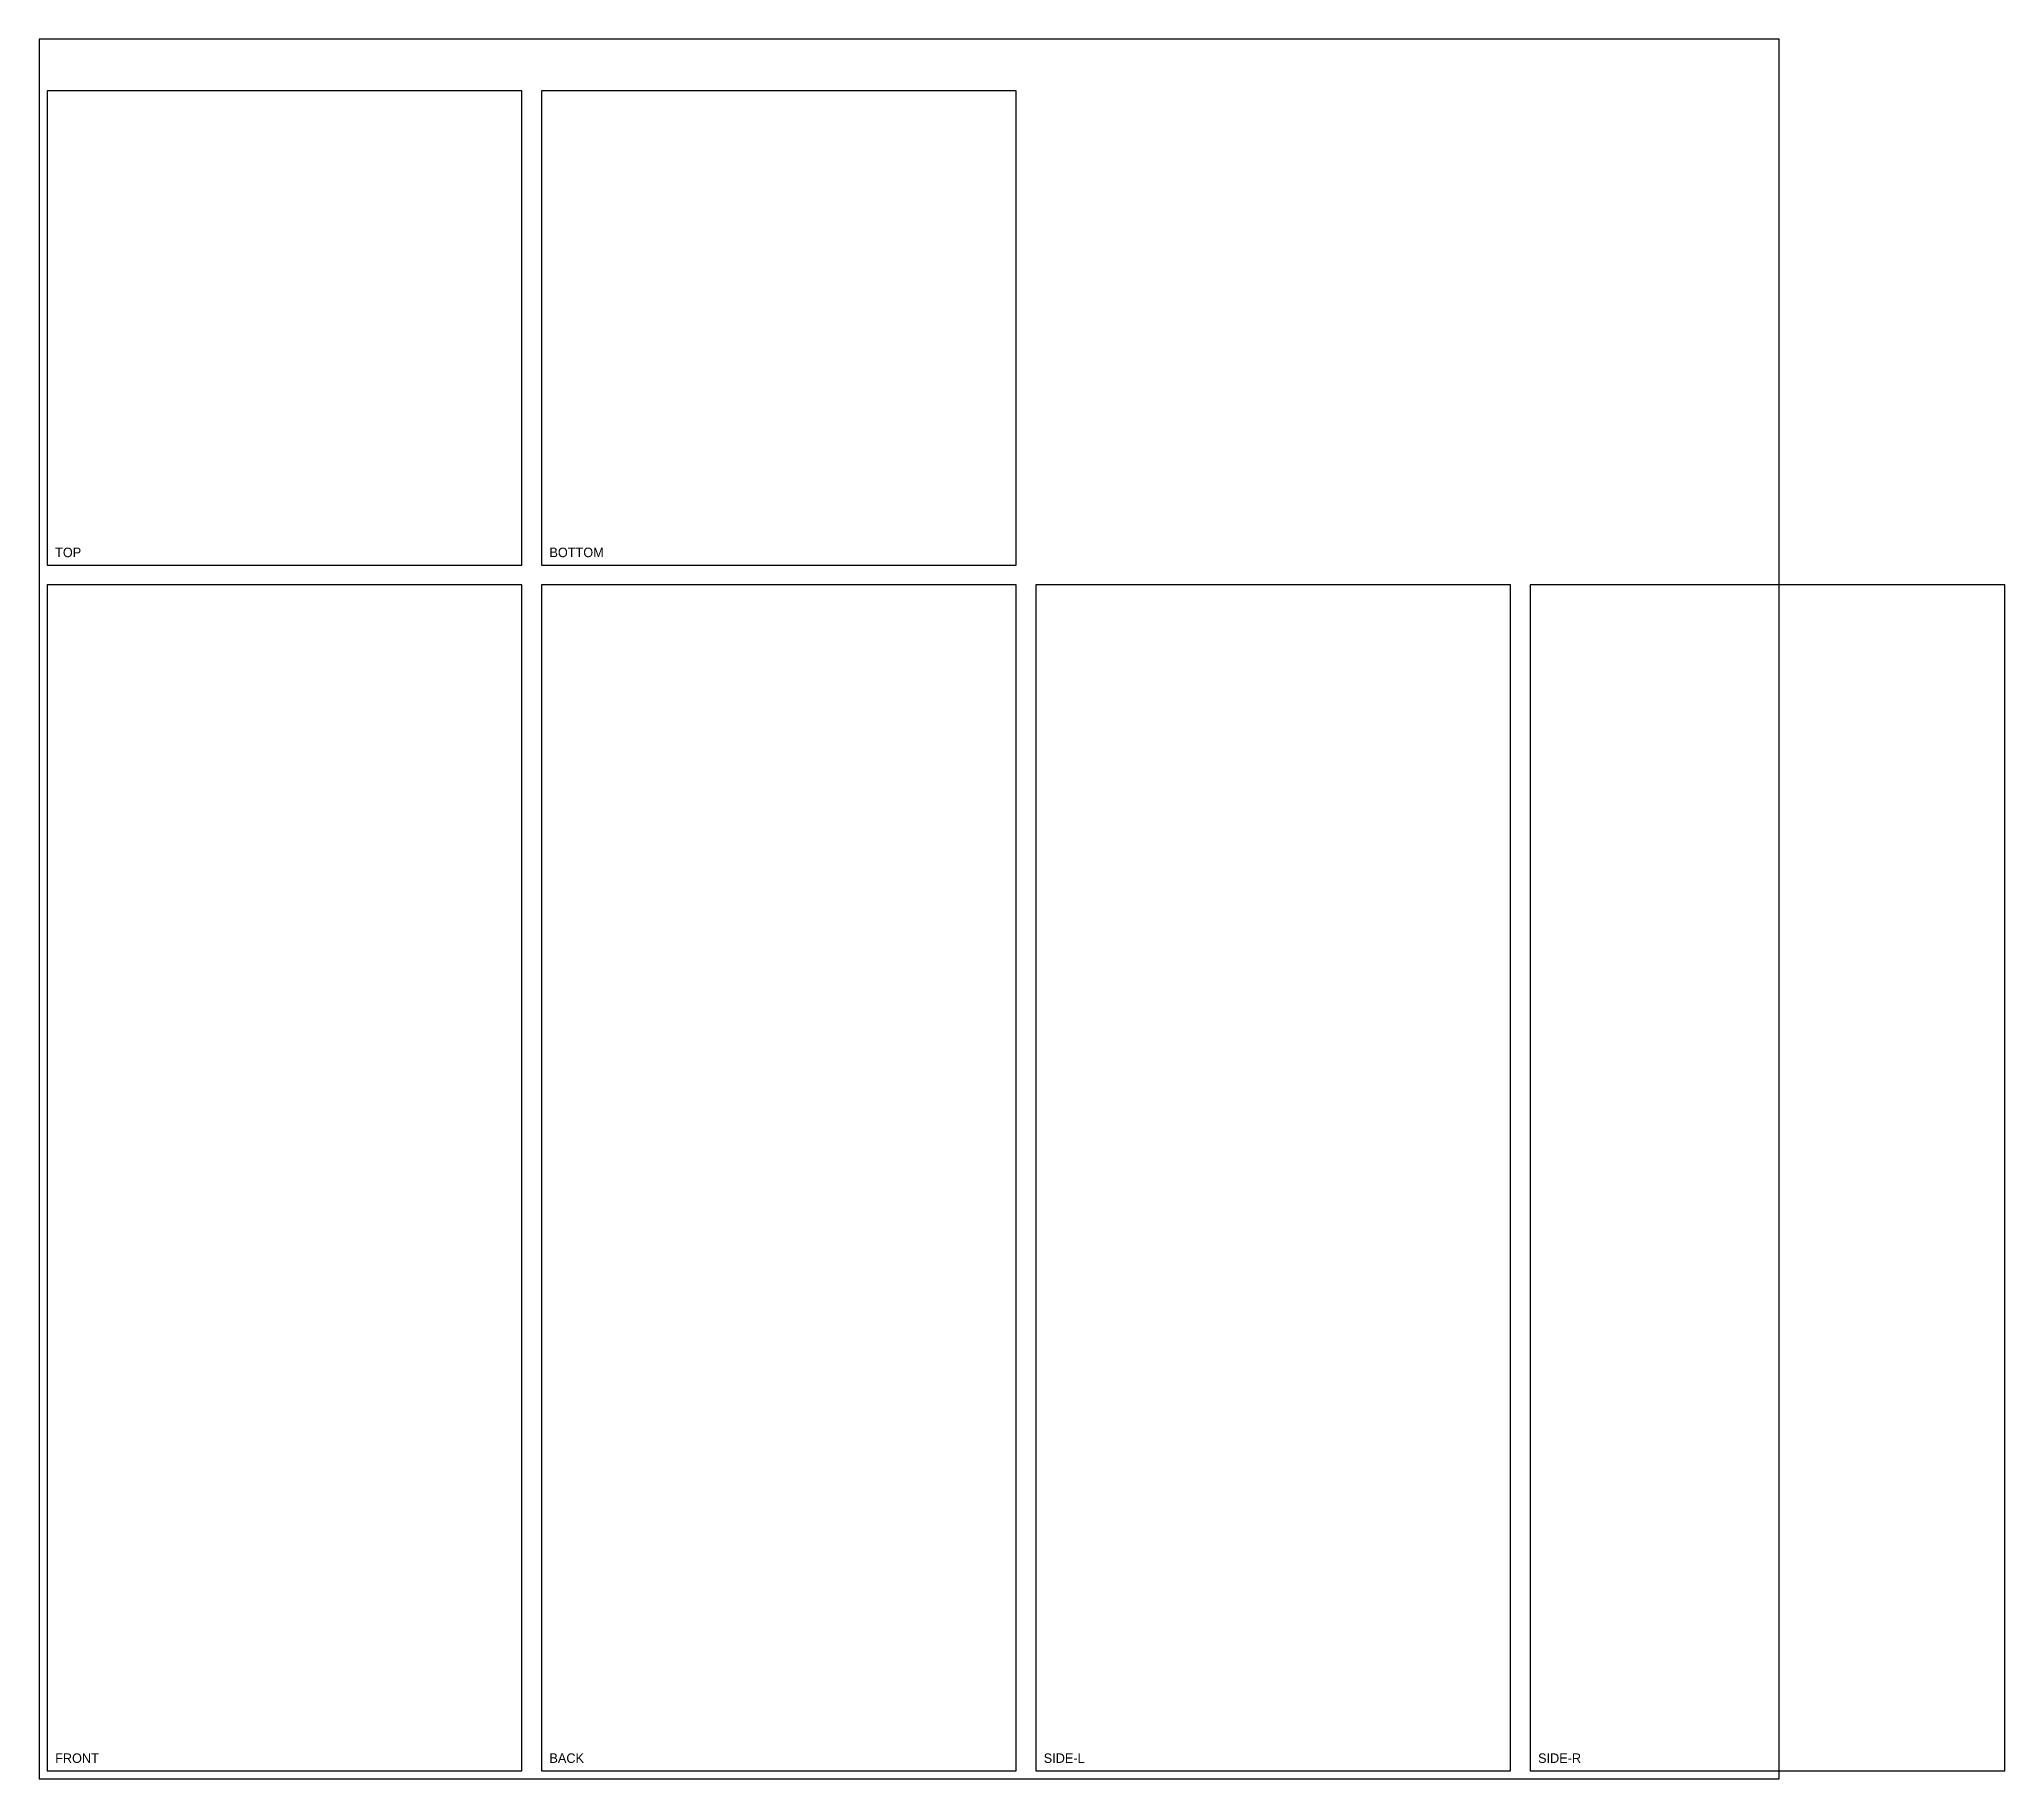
# Model space of a CAD drawing. Header units: millimetres. Extents: x 0 to 2485, y 0 to 2200.
import ezdxf

# ---------------------------------------------------------------- set-up
doc = ezdxf.new("R2010")
doc.units = ezdxf.units.MM
for name, color, linetype in [('CUT', 1, 'Continuous'), ('ENGRAVE', 5, 'Continuous'), ('SHEET', 8, 'Continuous')]:
    doc.layers.add(name, color=color, linetype=linetype)

msp = doc.modelspace()

# ---------------------------------------------------------------- linework, layer by layer
at = {"layer": 'CUT'}
for points in [[(10, 1535), (610, 1535), (610, 2135), (10, 2135)], [(635, 1535), (1235, 1535), (1235, 2135), (635, 2135)], [(10, 10), (610, 10), (610, 1510), (10, 1510)], [(635, 10), (1235, 10), (1235, 1510), (635, 1510)], [(1260, 10), (1860, 10), (1860, 1510), (1260, 1510)], [(1885, 10), (2485, 10), (2485, 1510), (1885, 1510)]]:
    msp.add_lwpolyline(points, close=True, dxfattribs=at)
at = {"layer": 'SHEET'}
msp.add_lwpolyline([(0, 0), (2200, 0), (2200, 2200), (0, 2200)], close=True, dxfattribs=at)

# ---------------------------------------------------------------- texts
at = {"layer": 'ENGRAVE'}
for s, p in [('TOP', (20, 1545)), ('BOTTOM', (645, 1545)), ('FRONT', (20, 20)), ('BACK', (645, 20)), ('SIDE-L', (1270, 20)), ('SIDE-R', (1895, 20))]:
    msp.add_text(s, height=12, dxfattribs=at).set_placement(p)

doc.saveas('drawing.dxf')
